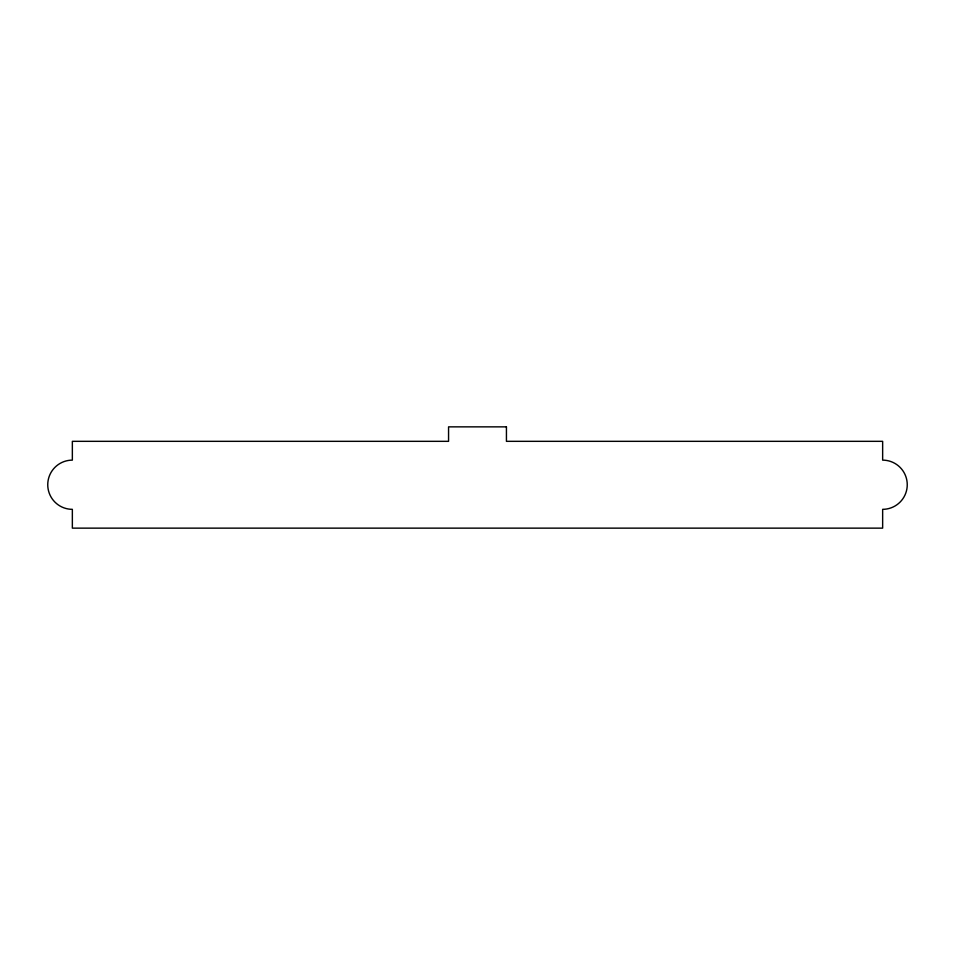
<?xml version="1.0" encoding="UTF-8"?>
<svg xmlns="http://www.w3.org/2000/svg" width="955" height="955" viewBox="0 0 955 955"><rect width="100%" height="100%" fill="white"/><g stroke="black" fill="none" stroke-linecap="round" stroke-linejoin="round"><path stroke-width="1.43" d="M506.437 426.861L448.564 426.861L448.564 441.329L72.353 441.329L72.353 460.131A24.603 24.603 0 0 0 47.75 484.734A24.603 24.603 0 0 0 72.353 509.337L72.353 528.139L882.647 528.139L882.647 509.337A24.603 24.603 0 0 0 907.25 484.734A24.603 24.603 0 0 0 882.647 460.131L882.647 441.329L506.437 441.329L506.437 426.861"/></g></svg>
